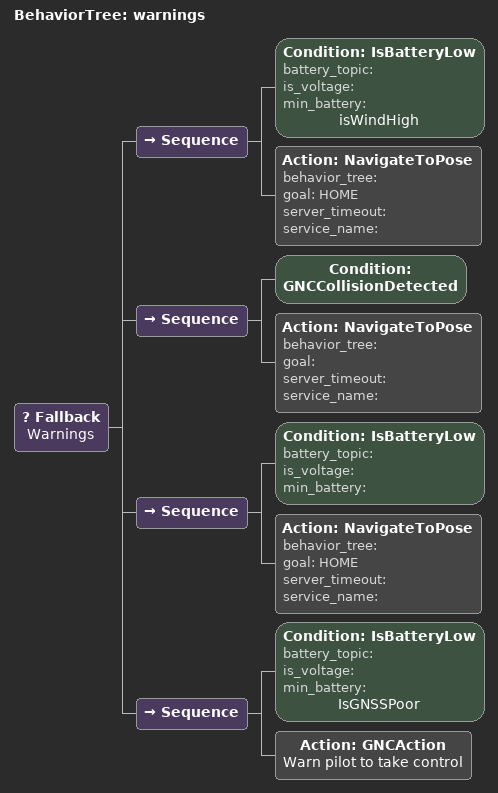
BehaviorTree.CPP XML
<BehaviorTree ID="warnings">
    <Fallback name="Warnings">
        <Sequence>
            <Condition ID="IsBatteryLow" battery_topic="" is_voltage="" min_battery="" name="isWindHigh"/>
            <Action ID="NavigateToPose" behavior_tree="" goal="HOME" server_timeout="" service_name=""/>
        </Sequence>
        <Sequence>
            <Condition ID="GNCCollisionDetected"/>
            <Action ID="NavigateToPose" behavior_tree="" goal="" server_timeout="" service_name=""/>
        </Sequence>
        <Sequence>
            <Condition ID="IsBatteryLow" battery_topic="" is_voltage="" min_battery=""/>
            <Action ID="NavigateToPose" behavior_tree="" goal="HOME" server_timeout="" service_name=""/>
        </Sequence>
        <Sequence>
            <Condition ID="IsBatteryLow" battery_topic="" is_voltage="" min_battery="" name="IsGNSSPoor"/>
            <Action ID="GNCAction" name="Warn pilot to take control"/>
        </Sequence>
    </Fallback>
</BehaviorTree>
